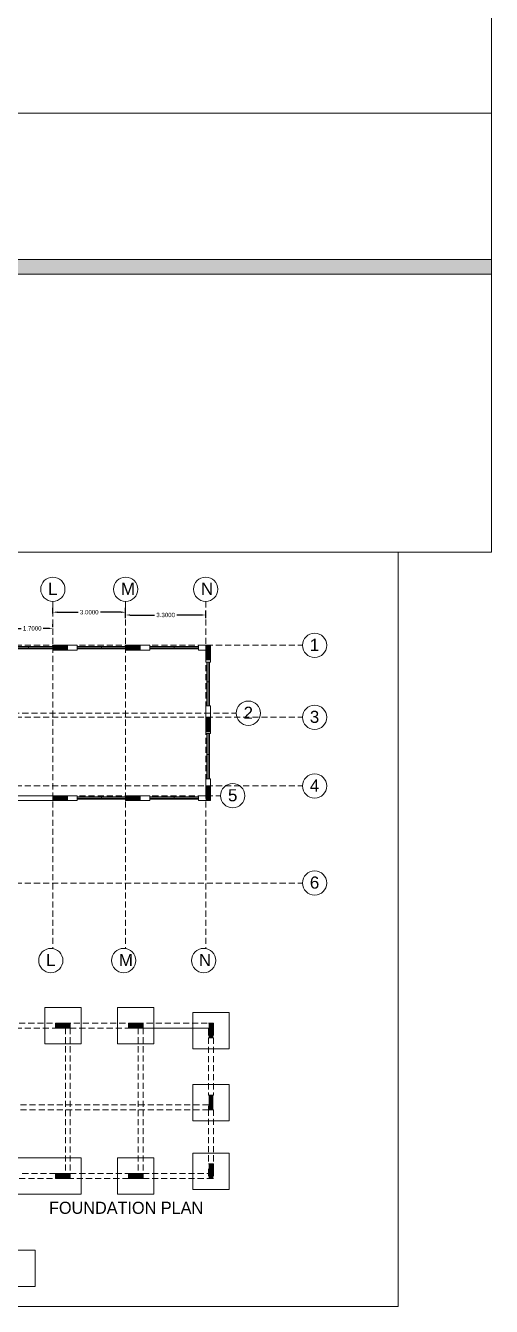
# Model space of a CAD drawing. Header units: inches. Extents: x 4 to 844, y 19 to 530.
# Drawn here: x 40.1 to 59.3, y 67.9 to 120.7 of the extents above; entities that cross this region are included whole.
import ezdxf

# ---------------------------------------------------------------- set-up
doc = ezdxf.new("R2010")
doc.units = ezdxf.units.IN
doc.header["$MEASUREMENT"] = 0
doc.linetypes.add('DASHED2', pattern=[0.375, 0.25, -0.125])
doc.linetypes.add('HIDDEN', pattern=[0.375, 0.25, -0.125])
doc.styles.get("Standard").update_dxf_attribs({"font": 'arial.ttf'})
doc.styles.add('STYLUS', font='stylu.ttf')
doc.dimstyles.get("Standard").update_dxf_attribs({"dimtxt": 0.18, "dimasz": 0.18, "dimexe": 0.18, "dimexo": 0.0625, "dimgap": 0.09, "dimtad": 0, "dimtih": 1, "dimtoh": 1, "dimdec": 4, "dimzin": 0, "dimdsep": 46, "dimtxsty": 'Standard', "dimcen": 0.09, "dimadec": 0, "dimazin": 0, "dimtfac": 1, "dimtdec": 4, "dimtofl": 0, "dimtmove": 0, "dimatfit": 3, "dimfxl": 1, "dimtolj": 1, "dimtzin": 0, "dimarcsym": 0})

# ---------------------------------------------------------------- blocks, each defined once
blk = doc.blocks.new('*D120')
at = {"color": 0, "lineweight": -2, "transparency": 16777216}
for p, q in [((44.196, 96.236), (44.196, 96.551)), ((44.376, 96.371), (45.383, 96.371)), ((47.316, 96.371), (46.309, 96.371)), ((47.496, 96.236), (47.496, 96.551))]:
    blk.add_line(p, q, dxfattribs=at)
at = {"color": 0, "lineweight": 0, "transparency": 16777216}
for points in [[(44.376, 96.401), (44.376, 96.341), (44.196, 96.371)], [(47.316, 96.401), (47.316, 96.341), (47.496, 96.371)]]:
    blk.add_solid(points, dxfattribs=at)
at = {"layer": 'Defpoints', "color": 0, "lineweight": 0, "transparency": 16777216}
for p in [(44.196, 96.371), (44.196, 96.174), (47.496, 96.174)]:
    blk.add_point(p, dxfattribs=at)
at = {"color": 0, "lineweight": 0, "transparency": 16777216, "insert": (45.846, 96.371), "char_height": 0.18, "attachment_point": 5}
blk.add_mtext('\\A1;3.3000', dxfattribs=at)
blk = doc.blocks.new('*D121')
at = {"color": 0, "lineweight": -2, "transparency": 16777216}
for p, q in [((41.196, 96.434), (41.196, 96.666)), ((44.196, 96.434), (44.196, 96.666)), ((41.376, 96.486), (42.233, 96.486)), ((44.016, 96.486), (43.159, 96.486))]:
    blk.add_line(p, q, dxfattribs=at)
at = {"color": 0, "lineweight": 0, "transparency": 16777216}
for points in [[(41.376, 96.516), (41.376, 96.456), (41.196, 96.486)], [(44.016, 96.516), (44.016, 96.456), (44.196, 96.486)]]:
    blk.add_solid(points, dxfattribs=at)
at = {"layer": 'Defpoints', "color": 0, "lineweight": 0, "transparency": 16777216}
for p in [(41.196, 96.486), (41.196, 96.371), (44.196, 96.371)]:
    blk.add_point(p, dxfattribs=at)
at = {"color": 0, "lineweight": 0, "transparency": 16777216, "insert": (42.696, 96.486), "char_height": 0.18, "attachment_point": 5}
blk.add_mtext('\\A1;3.0000', dxfattribs=at)
blk = doc.blocks.new('*D122')
at = {"color": 0, "lineweight": -2, "transparency": 16777216}
for p, q in [((39.496, 95.869), (39.496, 96)), ((39.676, 95.82), (39.891, 95.82)), ((41.016, 95.82), (40.801, 95.82)), ((41.196, 95.869), (41.196, 96))]:
    blk.add_line(p, q, dxfattribs=at)
at = {"color": 0, "lineweight": 0, "transparency": 16777216}
for points in [[(39.676, 95.85), (39.676, 95.79), (39.496, 95.82)], [(41.016, 95.85), (41.016, 95.79), (41.196, 95.82)]]:
    blk.add_solid(points, dxfattribs=at)
at = {"layer": 'Defpoints', "color": 0, "lineweight": 0, "transparency": 16777216}
for p in [(39.496, 95.82), (39.496, 95.807), (41.196, 95.807)]:
    blk.add_point(p, dxfattribs=at)
at = {"color": 0, "lineweight": 0, "transparency": 16777216, "insert": (40.346, 95.82), "char_height": 0.18, "attachment_point": 5}
blk.add_mtext('\\A1;1.7000', dxfattribs=at)

msp = doc.modelspace()

# ---------------------------------------------------------------- hatches: boundary and pattern name
at = {"lineweight": 0}
h = msp.add_hatch(dxfattribs=at)
h.set_pattern_fill('EARTH', color=0, scale=3.3, angle=45)
h.set_pattern_definition([(45, (-118.71586, 78.6802), (1e-16, 1.1667262), [0.825, -0.825]), (45, (-118.9346, 78.8989), (1e-16, 1.1667262), [0.825, -0.825]), (45, (-119.1534, 79.1177), (1e-16, 1.1667262), [0.825, -0.825]), (135, (-119.1534, 79.2635), (-1.1667262, 1e-16), [0.825, -0.825]), (135, (-118.9346, 79.4823), (-1.1667262, 1e-16), [0.825, -0.825]), (135, (-118.71586, 79.70105), (-1.1667262, 1e-16), [0.825, -0.825])])
h.paths.add_polyline_path([(59.26807, 111.02655), (6.10626, 111.02655), (6.10626, 110.42655), (59.26807, 110.42655)])
h = msp.add_hatch(color=5, dxfattribs=at)
h.dxf.hatch_style = 1
h.paths.add_polyline_path([(41.79592, 95.12224), (41.19592, 95.12224), (41.19592, 94.92224), (41.79592, 94.92224)])
h = msp.add_hatch(color=5, dxfattribs=at)
h.dxf.hatch_style = 1
h.paths.add_polyline_path([(44.79592, 95.12224), (44.19592, 95.12224), (44.19592, 94.92224), (44.79592, 94.92224)])
h = msp.add_hatch(color=5, dxfattribs=at)
h.dxf.hatch_style = 1
h.paths.add_polyline_path([(47.69592, 95.12224), (47.49592, 95.12224), (47.49592, 94.52224), (47.69592, 94.52224)])
h = msp.add_hatch(color=5, dxfattribs=at)
h.dxf.hatch_style = 1
h.paths.add_polyline_path([(47.49592, 91.55421), (47.69592, 91.55421), (47.69592, 92.15421), (47.49592, 92.15421)])
h = msp.add_hatch(color=5, dxfattribs=at)
h.dxf.hatch_style = 1
h.paths.add_polyline_path([(47.69592, 89.32224), (47.49592, 89.32224), (47.49592, 88.72224), (47.69592, 88.72224)])
h = msp.add_hatch(color=5, dxfattribs=at)
h.dxf.hatch_style = 1
h.paths.add_polyline_path([(41.79592, 88.92224), (41.19592, 88.92224), (41.19592, 88.72224), (41.79592, 88.72224)])
h = msp.add_hatch(color=5, dxfattribs=at)
h.dxf.hatch_style = 1
h.paths.add_polyline_path([(44.79592, 88.92224), (44.19592, 88.92224), (44.19592, 88.72224), (44.79592, 88.72224)])
h = msp.add_hatch(color=5, dxfattribs=at)
h.dxf.hatch_style = 1
h.paths.add_polyline_path([(41.31164, 79.54038), (41.31164, 79.34038), (41.91164, 79.34038), (41.91164, 79.54038)])
h = msp.add_hatch(color=5, dxfattribs=at)
h.dxf.hatch_style = 1
h.paths.add_polyline_path([(44.31164, 79.54038), (44.31164, 79.34038), (44.91164, 79.34038), (44.91164, 79.54038)])
h = msp.add_hatch(color=5, dxfattribs=at)
h.dxf.hatch_style = 1
h.paths.add_polyline_path([(47.81164, 79.54038), (47.61164, 79.54038), (47.61164, 78.94038), (47.81164, 78.94038)])
h = msp.add_hatch(color=5, dxfattribs=at)
h.dxf.hatch_style = 1
h.paths.add_polyline_path([(47.61164, 75.97236), (47.81164, 75.97236), (47.81164, 76.57236), (47.61164, 76.57236)])
h = msp.add_hatch(color=5, dxfattribs=at)
h.dxf.hatch_style = 1
h.paths.add_polyline_path([(47.81164, 73.74038), (47.61164, 73.74038), (47.61164, 73.14038), (47.81164, 73.14038)])
h = msp.add_hatch(color=5, dxfattribs=at)
h.dxf.hatch_style = 1
h.paths.add_polyline_path([(41.31164, 73.34038), (41.31164, 73.14038), (41.91164, 73.14038), (41.91164, 73.34038)])
h = msp.add_hatch(color=5, dxfattribs=at)
h.dxf.hatch_style = 1
h.paths.add_polyline_path([(44.31164, 73.34038), (44.31164, 73.14038), (44.91164, 73.14038), (44.91164, 73.34038)])

# ---------------------------------------------------------------- linework, layer by layer
at = {"color": 6, "lineweight": 0}
msp.add_line((6.10626, 111.02655), (59.26807, 111.02655), dxfattribs=at)
at = {"lineweight": 0}
for p, q in [((6.10626, 111.02655), (59.26807, 111.02655)), ((6.10626, 110.42655), (59.26807, 110.42655)), ((41.19592, 95.12224), (41.79592, 95.12224)), ((41.19592, 94.92224), (41.19592, 95.12224)), ((41.79592, 95.12224), (41.79592, 94.92224)), ((44.19592, 95.12224), (44.79592, 95.12224)), ((44.19592, 94.92224), (44.19592, 95.12224)), ((44.79592, 95.12224), (44.79592, 94.92224)), ((47.49592, 95.12224), (47.69592, 95.12224)), ((47.49592, 94.42557), (47.49592, 95.12224)), ((47.69592, 95.12224), (47.69592, 94.42557)), ((41.19592, 94.92224), (42.19592, 94.92224)), ((41.79592, 94.92224), (41.19592, 94.92224)), ((44.19592, 94.92224), (45.19592, 94.92224)), ((44.79592, 94.92224), (44.19592, 94.92224)), ((47.19592, 94.92224), (47.49592, 94.92224)), ((47.49592, 94.92224), (47.49592, 94.62224)), ((47.69592, 94.52224), (47.49592, 94.52224)), ((47.49592, 92.62224), (47.49592, 91.48333)), ((47.49592, 92.15421), (47.69592, 92.15421)), ((47.49592, 91.48333), (47.49592, 92.15421)), ((47.69592, 92.15421), (47.69592, 91.48333)), ((47.49592, 91.72224), (47.49592, 91.55421)), ((47.69592, 91.55421), (47.49592, 91.55421)), ((47.49592, 89.62224), (47.49592, 88.92224)), ((47.49592, 89.32224), (47.69592, 89.32224)), ((36.69592, 88.92224), (42.19592, 88.92224)), ((41.19592, 88.92224), (41.79592, 88.92224)), ((41.19592, 88.72224), (41.19592, 88.92224)), ((41.79592, 88.72224), (41.19592, 88.72224)), ((41.79592, 88.92224), (41.79592, 88.72224)), ((44.19592, 88.92224), (45.19592, 88.92224)), ((44.19592, 88.92224), (44.79592, 88.92224)), ((44.19592, 88.72224), (44.19592, 88.92224)), ((44.79592, 88.72224), (44.19592, 88.72224)), ((44.79592, 88.92224), (44.79592, 88.72224)), ((47.19592, 88.92224), (47.49592, 88.92224)), ((47.49592, 89.12224), (47.49592, 88.82224)), ((47.69592, 88.72224), (47.49592, 88.72224)), ((41.31164, 79.54038), (41.91164, 79.54038)), ((41.31164, 79.34038), (41.31164, 79.54038)), ((41.91164, 79.34038), (41.31164, 79.34038)), ((41.91164, 79.54038), (41.91164, 79.34038)), ((44.31164, 79.54038), (44.91164, 79.54038)), ((44.31164, 79.34038), (44.31164, 79.54038)), ((44.91164, 79.34038), (44.31164, 79.34038)), ((44.91164, 79.54038), (44.91164, 79.34038)), ((47.61164, 79.54038), (47.81164, 79.54038)), ((47.61164, 79.34038), (47.61164, 79.04038)), ((47.81164, 78.94038), (47.61164, 78.94038)), ((47.61164, 76.57236), (47.81164, 76.57236)), ((47.61164, 76.14038), (47.61164, 75.97236)), ((47.81164, 75.97236), (47.61164, 75.97236)), ((47.61164, 73.74038), (47.81164, 73.74038)), ((47.61164, 73.54038), (47.61164, 73.24038)), ((41.31164, 73.34038), (41.91164, 73.34038)), ((41.31164, 73.14038), (41.31164, 73.34038)), ((41.91164, 73.14038), (41.31164, 73.14038)), ((41.91164, 73.34038), (41.91164, 73.14038)), ((44.31164, 73.34038), (44.91164, 73.34038)), ((44.31164, 73.14038), (44.31164, 73.34038)), ((44.91164, 73.14038), (44.31164, 73.14038)), ((44.91164, 73.34038), (44.91164, 73.14038)), ((47.81164, 73.14038), (47.61164, 73.14038))]:
    msp.add_line(p, q, dxfattribs=at)
at = {"color": 3, "linetype": 'HIDDEN', "lineweight": 0}
for p, q in [((41.19592, 96.93344), (41.19592, 82.61889)), ((44.19592, 96.93344), (44.19592, 82.61889)), ((47.49592, 96.93344), (47.49592, 82.61889))]:
    msp.add_line(p, q, dxfattribs=at)
at = {"linetype": 'HIDDEN', "lineweight": 0}
for p, q in [((14.16761, 95.12224), (51.48253, 95.12224)), ((11.43689, 92.32224), (48.75181, 92.32224)), ((14.16761, 92.15421), (51.48253, 92.15421)), ((14.16761, 89.32224), (51.48253, 89.32224)), ((10.79396, 88.92224), (48.10888, 88.92224)), ((14.16761, 85.32224), (51.48253, 85.32224))]:
    msp.add_line(p, q, dxfattribs=at)
at = {"color": 40, "lineweight": 0, "true_color": 0xf8d731}
for p, q in [((39.19592, 95.07224), (41.19592, 95.07224)), ((40.19592, 94.97224), (40.19592, 95.07224)), ((41.19592, 95.12224), (42.19592, 95.12224)), ((41.19592, 94.92224), (41.19592, 95.12224)), ((42.19592, 94.92224), (42.19592, 95.12224)), ((42.19592, 95.07224), (44.19592, 95.07224)), ((43.19592, 94.97224), (43.19592, 95.07224)), ((44.19592, 95.12224), (45.19592, 95.12224)), ((44.19592, 94.92224), (44.19592, 95.12224)), ((45.19592, 94.92224), (45.19592, 95.12224)), ((45.19592, 95.07224), (47.19592, 95.07224)), ((46.19592, 94.97224), (46.19592, 95.07224)), ((47.19592, 95.12224), (47.69592, 95.12224)), ((47.19592, 94.92224), (47.19592, 95.12224)), ((47.69592, 95.12224), (47.69592, 94.62224)), ((39.19592, 95.02224), (41.19592, 95.02224)), ((39.19592, 94.97224), (41.19592, 94.97224)), ((42.19592, 95.02224), (44.19592, 95.02224)), ((42.19592, 94.97224), (44.19592, 94.97224)), ((45.19592, 95.02224), (47.19592, 95.02224)), ((45.19592, 94.97224), (47.19592, 94.97224)), ((47.49592, 94.42557), (47.69592, 94.42557)), ((47.54592, 94.42557), (47.54592, 92.62224)), ((47.59592, 94.42557), (47.59592, 92.62224)), ((47.64592, 94.42557), (47.64592, 92.62224)), ((47.54592, 93.62224), (47.64592, 93.62224)), ((47.49592, 92.62224), (47.69592, 92.62224)), ((47.69592, 92.62224), (47.69592, 91.48333)), ((47.69592, 91.55421), (47.49592, 91.55421)), ((47.49592, 91.48333), (47.69592, 91.48333)), ((47.54592, 91.48333), (47.54592, 89.62224)), ((47.59592, 91.48333), (47.59592, 89.62224)), ((47.64592, 91.48333), (47.64592, 89.62224)), ((47.54592, 90.62224), (47.64592, 90.62224)), ((47.49592, 89.62224), (47.69592, 89.62224)), ((47.69592, 89.62224), (47.69592, 88.72224)), ((47.69592, 89.32224), (47.69592, 88.82224)), ((39.69592, 88.72224), (42.19592, 88.72224)), ((42.19592, 88.72224), (39.69592, 88.72224)), ((41.19592, 88.72224), (41.19592, 88.92224)), ((42.19592, 88.92224), (42.19592, 88.72224)), ((44.19592, 88.87224), (42.19592, 88.87224)), ((44.19592, 88.82224), (42.19592, 88.82224)), ((44.19592, 88.77224), (42.19592, 88.77224)), ((43.19592, 88.87224), (43.19592, 88.77224)), ((44.19592, 88.92224), (44.19592, 88.72224)), ((44.19592, 88.72224), (44.19592, 88.92224)), ((44.19592, 88.72224), (45.19592, 88.72224)), ((45.19592, 88.72224), (44.19592, 88.72224)), ((45.19592, 88.92224), (45.19592, 88.72224)), ((47.19592, 88.87224), (45.19592, 88.87224)), ((47.19592, 88.82224), (45.19592, 88.82224)), ((47.19592, 88.77224), (45.19592, 88.77224)), ((46.19592, 88.87224), (46.19592, 88.77224)), ((47.19592, 88.92224), (47.19592, 88.72224)), ((47.19592, 88.72224), (47.49592, 88.72224)), ((47.69592, 88.72224), (47.19592, 88.72224)), ((41.31164, 79.34038), (41.31164, 79.54038)), ((44.31164, 79.34038), (44.31164, 79.54038)), ((47.81164, 79.54038), (47.81164, 79.04038)), ((47.81164, 75.97236), (47.61164, 75.97236)), ((47.81164, 73.74038), (47.81164, 73.24038)), ((41.31164, 73.14038), (41.31164, 73.34038)), ((44.31164, 73.34038), (44.31164, 73.14038)), ((44.31164, 73.14038), (44.31164, 73.34038))]:
    msp.add_line(p, q, dxfattribs=at)
at = {"color": 2, "linetype": 'DASHED2', "lineweight": 0}
for p, q in [((36.81028, 79.54038), (47.71164, 79.54038)), ((38.91164, 79.34038), (41.31164, 79.34038)), ((41.71164, 79.34038), (41.71164, 73.34038)), ((41.91164, 79.34038), (44.31164, 79.34038)), ((41.91164, 79.34038), (41.91164, 73.34038)), ((44.71164, 79.34038), (44.71164, 73.34038)), ((44.91164, 79.34038), (44.91164, 73.34038)), ((47.61164, 78.94038), (47.61164, 76.57236)), ((47.81164, 78.94038), (47.81164, 76.57236)), ((47.61164, 76.17236), (36.81164, 76.17236)), ((47.61164, 75.97236), (36.81164, 75.97236)), ((47.61164, 75.97236), (47.61164, 73.74038)), ((47.81164, 75.97236), (47.81164, 73.74038)), ((41.31164, 73.34038), (39.81164, 73.34038)), ((39.81164, 73.14038), (41.31164, 73.14038)), ((41.91164, 73.34038), (44.31164, 73.34038)), ((44.31164, 73.14038), (41.91164, 73.14038)), ((44.91164, 73.34038), (47.61164, 73.34038)), ((44.91164, 73.14038), (47.61164, 73.14038))]:
    msp.add_line(p, q, dxfattribs=at)
at = {"color": 2, "lineweight": 0}
msp.add_line((44.91164, 79.34038), (47.61164, 79.34038), dxfattribs=at)
at = {"color": 1, "lineweight": 0}
for p, q in [((40.15203, 73.99038), (40.86164, 73.99038)), ((40.26164, 72.49038), (40.86164, 72.49038))]:
    msp.add_line(p, q, dxfattribs=at)
at = {"lineweight": 0}
for points in [[(6.10626, 135.17135), (59.26807, 135.17135), (59.26807, 117.06524), (6.10626, 117.06524)], [(6.10626, 117.06524), (59.26807, 117.06524), (59.26807, 98.95913), (6.10626, 98.95913)]]:
    msp.add_lwpolyline(points, close=True, dxfattribs=at)
at = {"color": 18, "lineweight": 0, "true_color": 0x000000}
msp.add_lwpolyline([(8.99647, 98.95913), (55.42367, 98.95913), (55.42367, 67.86838), (8.99647, 67.86838)], close=True, dxfattribs=at)
at = {"color": 1, "lineweight": 0}
for points in [[(40.86164, 78.69038), (42.36164, 78.69038), (42.36164, 80.19038), (40.86164, 80.19038)], [(43.86164, 78.69038), (45.36164, 78.69038), (45.36164, 80.19038), (43.86164, 80.19038)], [(46.96164, 78.49038), (48.46164, 78.49038), (48.46164, 79.99038), (46.96164, 79.99038)], [(46.96164, 75.52236), (48.46164, 75.52236), (48.46164, 77.02236), (46.96164, 77.02236)], [(43.86164, 72.49038), (45.36164, 72.49038), (45.36164, 73.99038), (43.86164, 73.99038)], [(46.96164, 72.69038), (48.46164, 72.69038), (48.46164, 74.19038), (46.96164, 74.19038)], [(38.96164, 68.69038), (40.46164, 68.69038), (40.46164, 70.19038), (38.96164, 70.19038)]]:
    msp.add_lwpolyline(points, close=True, dxfattribs=at)
for points in [[(40.26164, 73.99038), (38.76164, 73.99038), (38.76164, 72.49038), (40.26164, 72.49038)], [(40.86164, 72.49038), (42.36164, 72.49038), (42.36164, 73.99038), (40.86164, 73.99038)]]:
    msp.add_lwpolyline(points, dxfattribs=at)
at = {"color": 3, "lineweight": 0}
for centre in [(41.19592, 97.43344), (44.19592, 97.43344), (47.49592, 97.43344), (41.11214, 82.12596), (44.11214, 82.12596), (47.41214, 82.12596)]:
    msp.add_circle(centre, 0.5, dxfattribs=at)
at = {"color": 1, "lineweight": 0}
for centre in [(51.98253, 95.12224), (49.25181, 92.32224), (51.98253, 92.15421), (51.98253, 89.32224), (48.60888, 88.92224), (51.98253, 85.32224)]:
    msp.add_circle(centre, 0.5, dxfattribs=at)

# ---------------------------------------------------------------- texts
at = {"color": 3, "lineweight": 0}
for s, p in [('L', (40.99985, 97.202)), ('M', (43.99985, 97.202)), ('N', (47.29985, 97.202)), ('L', (40.91607, 81.89453)), ('M', (43.91607, 81.89453)), ('N', (47.21607, 81.89453))]:
    msp.add_text(s, height=0.5, dxfattribs=at).set_placement(p)
at = {"color": 1, "lineweight": 0}
for s, p in [('1', (51.78646, 94.8908)), ('2', (49.05574, 92.0908)), ('3', (51.78646, 91.92278)), ('4', (51.78646, 89.0908)), ('5', (48.41281, 88.6908)), ('6', (51.78646, 85.0908))]:
    msp.add_text(s, height=0.5, dxfattribs=at).set_placement(p)
at = {"lineweight": 0, "insert": (41.03909, 72.18333), "char_height": 0.5, "attachment_point": 1, "style": 'STYLUS'}
msp.add_mtext_dynamic_manual_height_columns('FOUNDATION PLAN ', width=16.1654882, gutter_width=2.12639, heights=[0], dxfattribs=at)

# ---------------------------------------------------------------- dimensions: what is measured, and where the dimension line sits
at = {"color": 18, "lineweight": 0, "true_color": 0x000000}
for base, p1, p2, picture, middle in [((41.19592, 96.48567), (44.19592, 96.37126), (41.19592, 96.37126), '*D121', (42.69592, 96.48567)), ((44.19592, 96.37126), (47.49592, 96.17365), (44.19592, 96.17365), '*D120', (45.84592, 96.37126)), ((39.49592, 95.81994), (41.19592, 95.80686), (39.49592, 95.80686), '*D122', (40.34592, 95.81994))]:
    dim = msp.add_linear_dim(base=base, p1=p1, p2=p2, dimstyle='Standard', dxfattribs=at)
    dim.commit()
    dim.dimension.update_dxf_attribs({"geometry": picture, "text_midpoint": middle})

doc.saveas('drawing.dxf')
